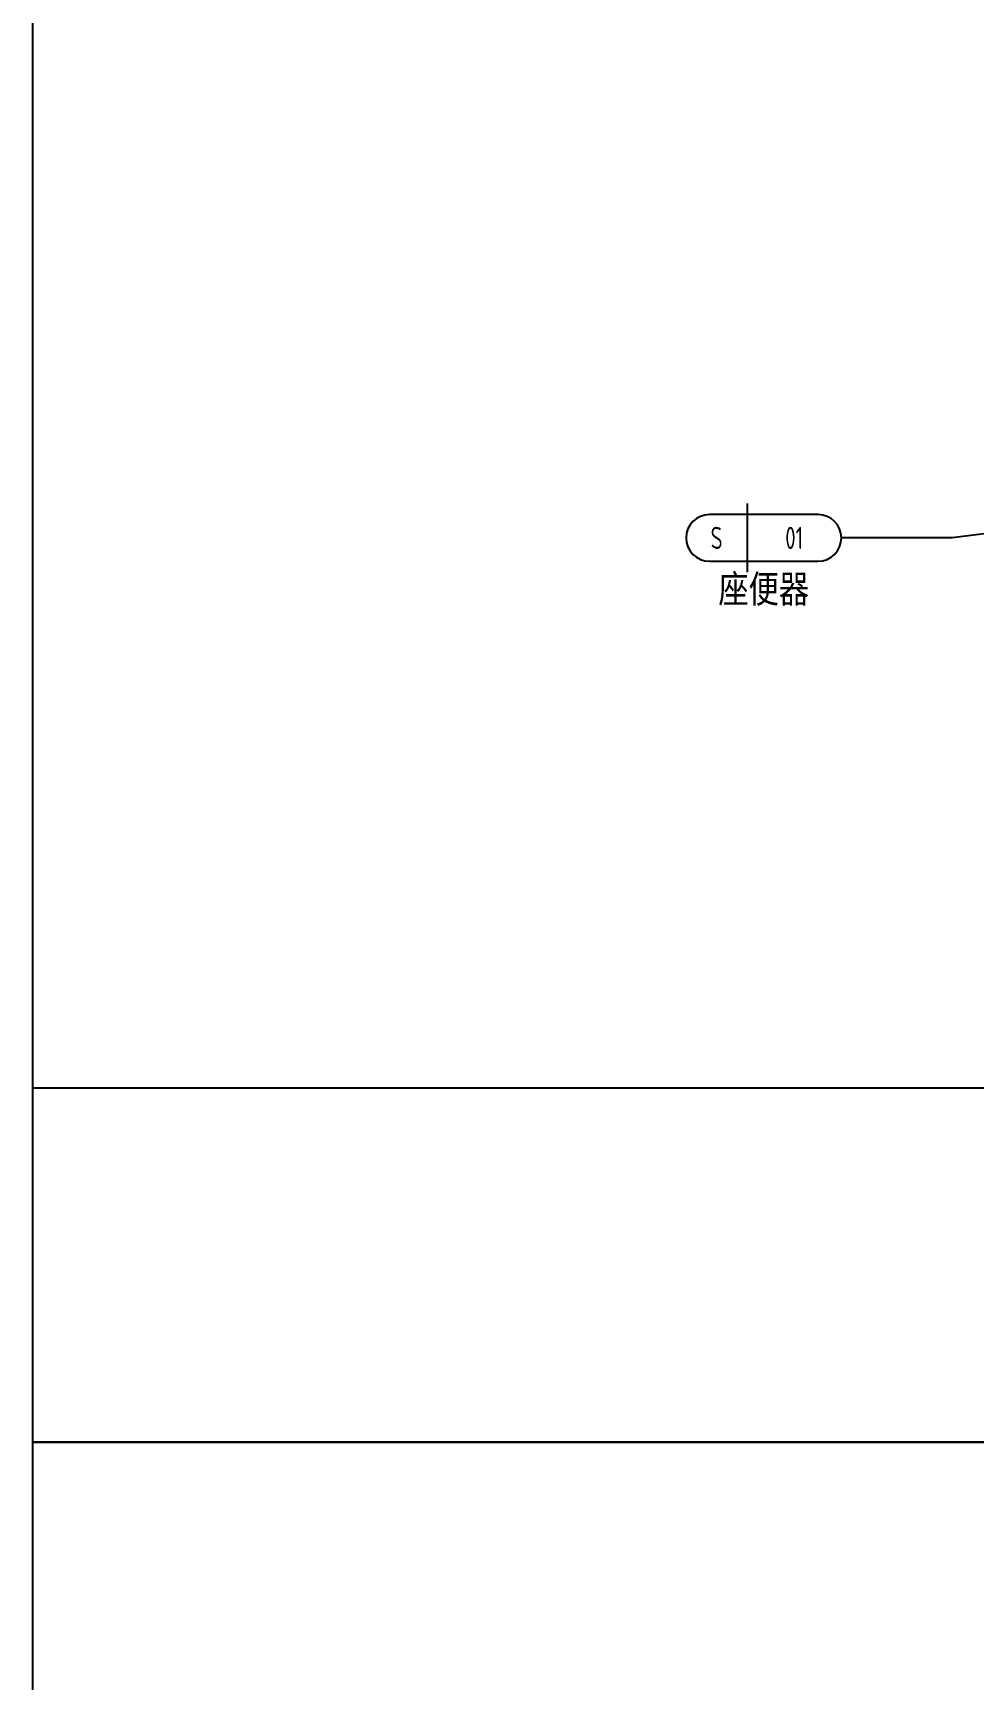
# Model space of a CAD drawing. Extents: x 220391 to 385981, y 332279 to 483868.
# Drawn here: x 220391 to 222938, y 475226 to 479681 of the extents above; entities that cross this region are included whole.
import ezdxf
from ezdxf.enums import TextEntityAlignment as Align

# ---------------------------------------------------------------- set-up
doc = ezdxf.new("R2010")
doc.units = 0
doc.header["$MEASUREMENT"] = 0
doc.layers.add('0-索引文字', color=50, linetype='Continuous')
doc.styles.add('DOM-romans.shx', font='dim.shx')
doc.styles.add('st', font='', dxfattribs={"width": 0.7})
doc.styles.get('st').set_extended_font_data('SimSun')
doc.dimstyles.new('DOM_DIM_1 80', dxfattribs={"dimscale": 60, "dimtxt": 1.5, "dimasz": 0.8, "dimexe": 2, "dimexo": 1.5, "dimgap": 0.6, "dimtad": 1, "dimdec": 0, "dimrnd": 5, "dimzin": 12, "dimdsep": 46, "dimtxsty": 'DOM-romans.shx', "dimblk": 'DOM_Dimension_Tick', "dimcen": 0.125, "dimclrd": 44, "dimclre": 44, "dimclrt": 50, "dimadec": 0, "dimazin": 0, "dimtfac": 1, "dimtdec": 0, "dimtix": 1, "dimtmove": 2, "dimatfit": 3, "dimldrblk": 'DOM_Leader_Arrow', "dimfxl": 0, "dimtvp": 1, "dimtolj": 1, "dimtzin": 0, "dimarcsym": 0})

# ---------------------------------------------------------------- blocks, each defined once
blk = doc.blocks.new('ehrhhh')
at = {"color": 0}
blk.add_line((292356.6, 467829.6), (315961.1, 467829.6), dxfattribs=at)
blk.add_lwpolyline([(292356.6, 474869.8), (315961.1, 474869.8), (315961.1, 466871.5), (292356.6, 466871.5)], close=True, dxfattribs=at)
blk = doc.blocks.new('DOM_Dimension_Tick')
at = {"color": 0, "linetype": 'ByBlock'}
for p, q in [((-1.091, 0), (0, 0)), ((0, 0), (1.091, 0))]:
    blk.add_line(p, q, dxfattribs=at)
at = {"color": 0, "linetype": 'Continuous', "const_width": 0.608}
blk.add_lwpolyline([(-0.61, -0.61), (0.61, 0.61)], dxfattribs=at)
blk = doc.blocks.new('DOM_Leader_Arrow')
at = {"color": 0, "linetype": 'ByBlock'}
blk.add_line((0, 0), (-1.5, 0), dxfattribs=at)
for points in [[(-1.288, 1.003), (-0.895, 1.278), (-0.36, 0), (0, 0)], [(-1.288, -1.003), (-0.895, -1.278), (-0.36, 0), (0, 0)]]:
    blk.add_solid(points, dxfattribs=at)
blk = doc.blocks.new('DOM-立面家具标注符号-002')
blk.add_line((0, 3.1), (0, -3.1))
at = {"color": 150}
blk.add_lwpolyline([(-3.4, 2.1, 1), (-3.4, -2.1), (6.4, -2.1, 1), (6.4, 2.1)], format="xyb", close=True, dxfattribs=at)
at = {"style": 'st', "width": 0.8, "flags": 4}
blk.add_attdef('ITEM6', text='', height=2.5, dxfattribs=at).set_placement((-6, 0), align=Align.MIDDLE_RIGHT)
at = {"style": 'DOM-romans.shx', "width": 0.8}
for tag, flags, p in [('NUM1', 12, (-2.75, 0)), ('NUM2', 4, (4.25, 0)), ('NUM4', 4, (1.5, -4.6)), ('NUM5', 4, (1.5, -7.6))]:
    blk.add_attdef(tag, text='', height=2, dxfattribs=dict(at, flags=flags)).set_placement(p, align=Align.MIDDLE)
at = {"style": 'st', "width": 0.8, "flags": 4}
blk.add_attdef('NUM3', text='', height=2.5, dxfattribs=at).set_placement((9, 0), align=Align.MIDDLE_LEFT)
blk.add_attdef('NUM7', text='', height=2.5, dxfattribs=at).set_placement((1.5, -10.85), align=Align.MIDDLE_CENTER)

msp = doc.modelspace()

# ---------------------------------------------------------------- block references
at = {"color": 4}
for p in [(-71965.3, 8998.3), (-71965.3, 1000)]:
    msp.add_blockref('ehrhhh', p, dxfattribs=at)
at = {"layer": '0-索引文字'}
ref = msp.add_blockref('DOM-立面家具标注符号-002', (222323.6, 478315.3), dxfattribs=dict(at, xscale=30, yscale=30, zscale=30))
ref.add_attrib('NUM1', 'S', dxfattribs={"layer": '0', "height": 60, "style": 'DOM-romans.shx', "width": 0.8}).set_placement((222241.1, 478315.3), align=Align.MIDDLE)
ref.add_attrib('NUM2', '01', dxfattribs={"layer": '0', "height": 60, "style": 'DOM-romans.shx', "width": 0.8}).set_placement((222451.1, 478315.3), align=Align.MIDDLE)
ref.add_attrib('NUM7', '座便器', dxfattribs={"layer": '0', "height": 75, "style": 'st', "width": 0.8}).set_placement((222368.6, 478177.3), align=Align.MIDDLE_CENTER)

# ---------------------------------------------------------------- leaders
at = {"color": 4}
msp.add_leader([(225118, 478593.8), (222878.6, 478315.3), (222578.6, 478315.3)], dimstyle='DOM_DIM_1 80', override={"dimgap": 0.6, "dimtad": 0}, dxfattribs=at)

doc.saveas('drawing.dxf')
